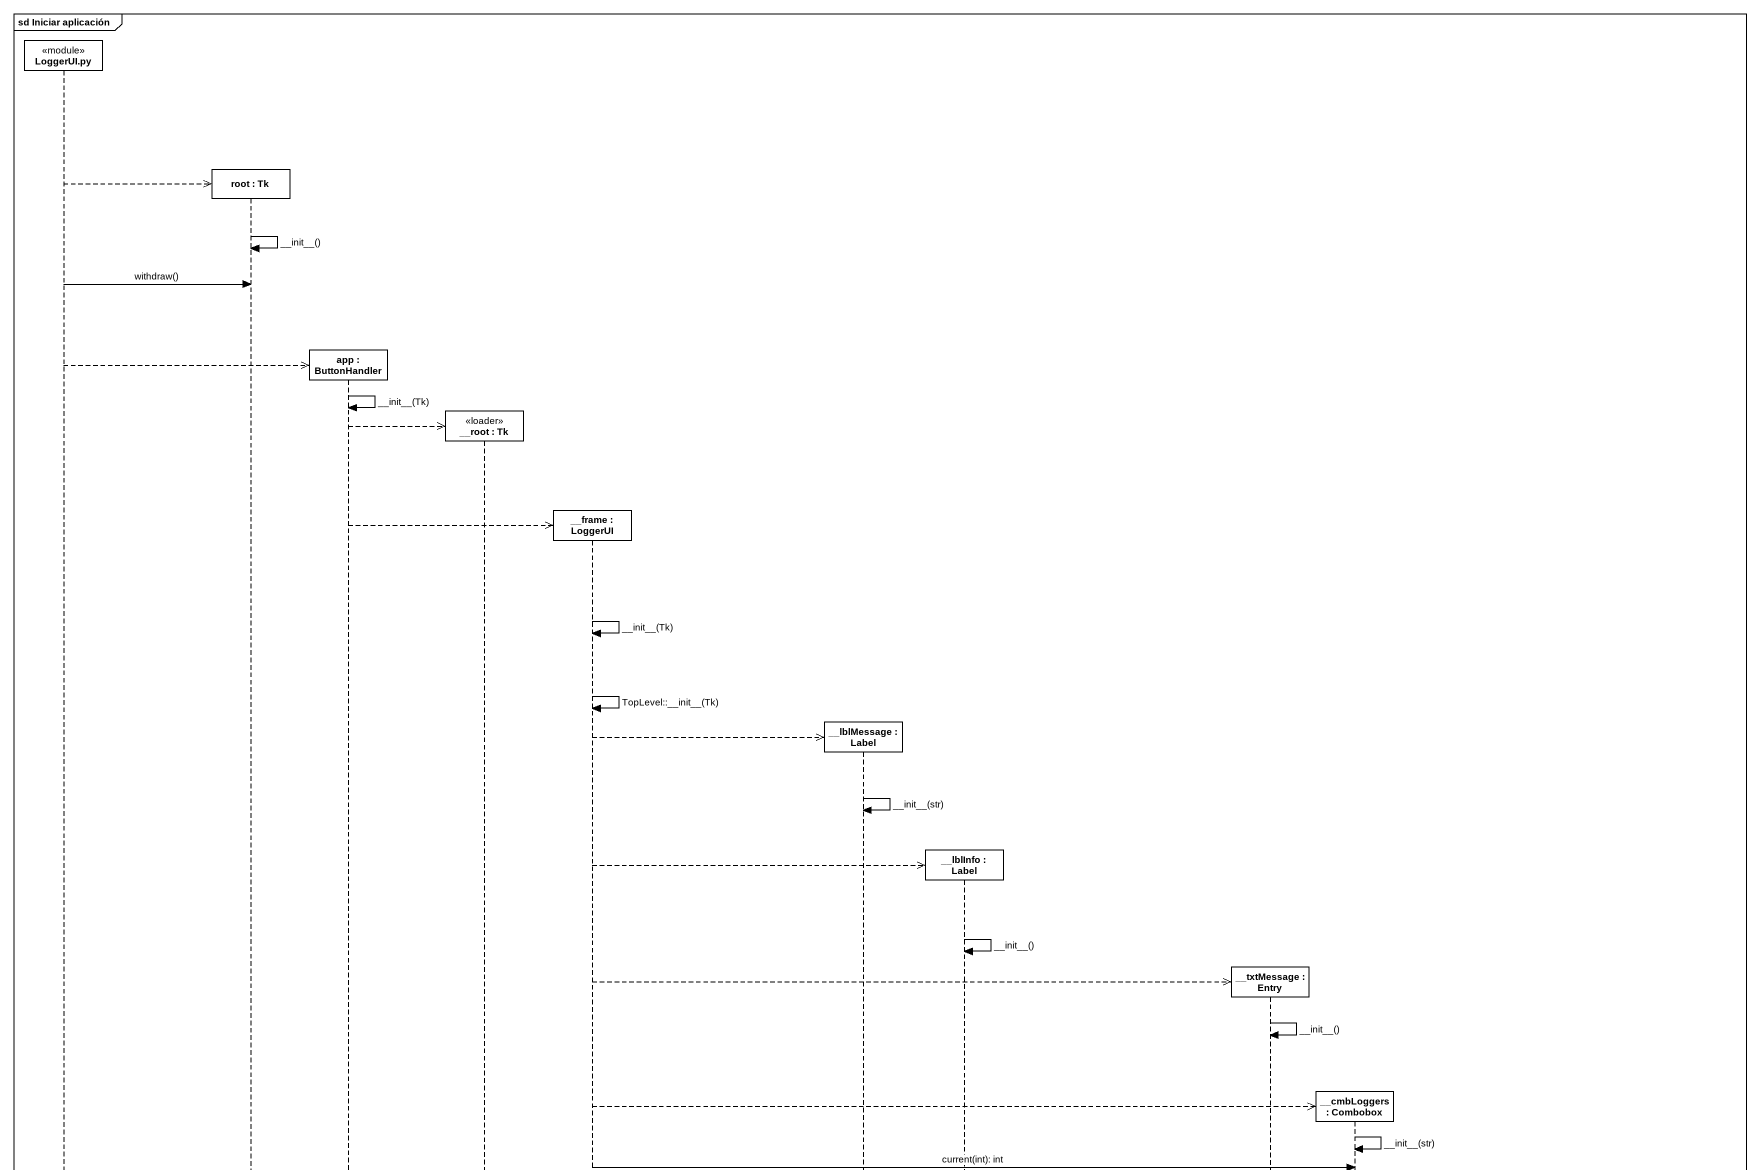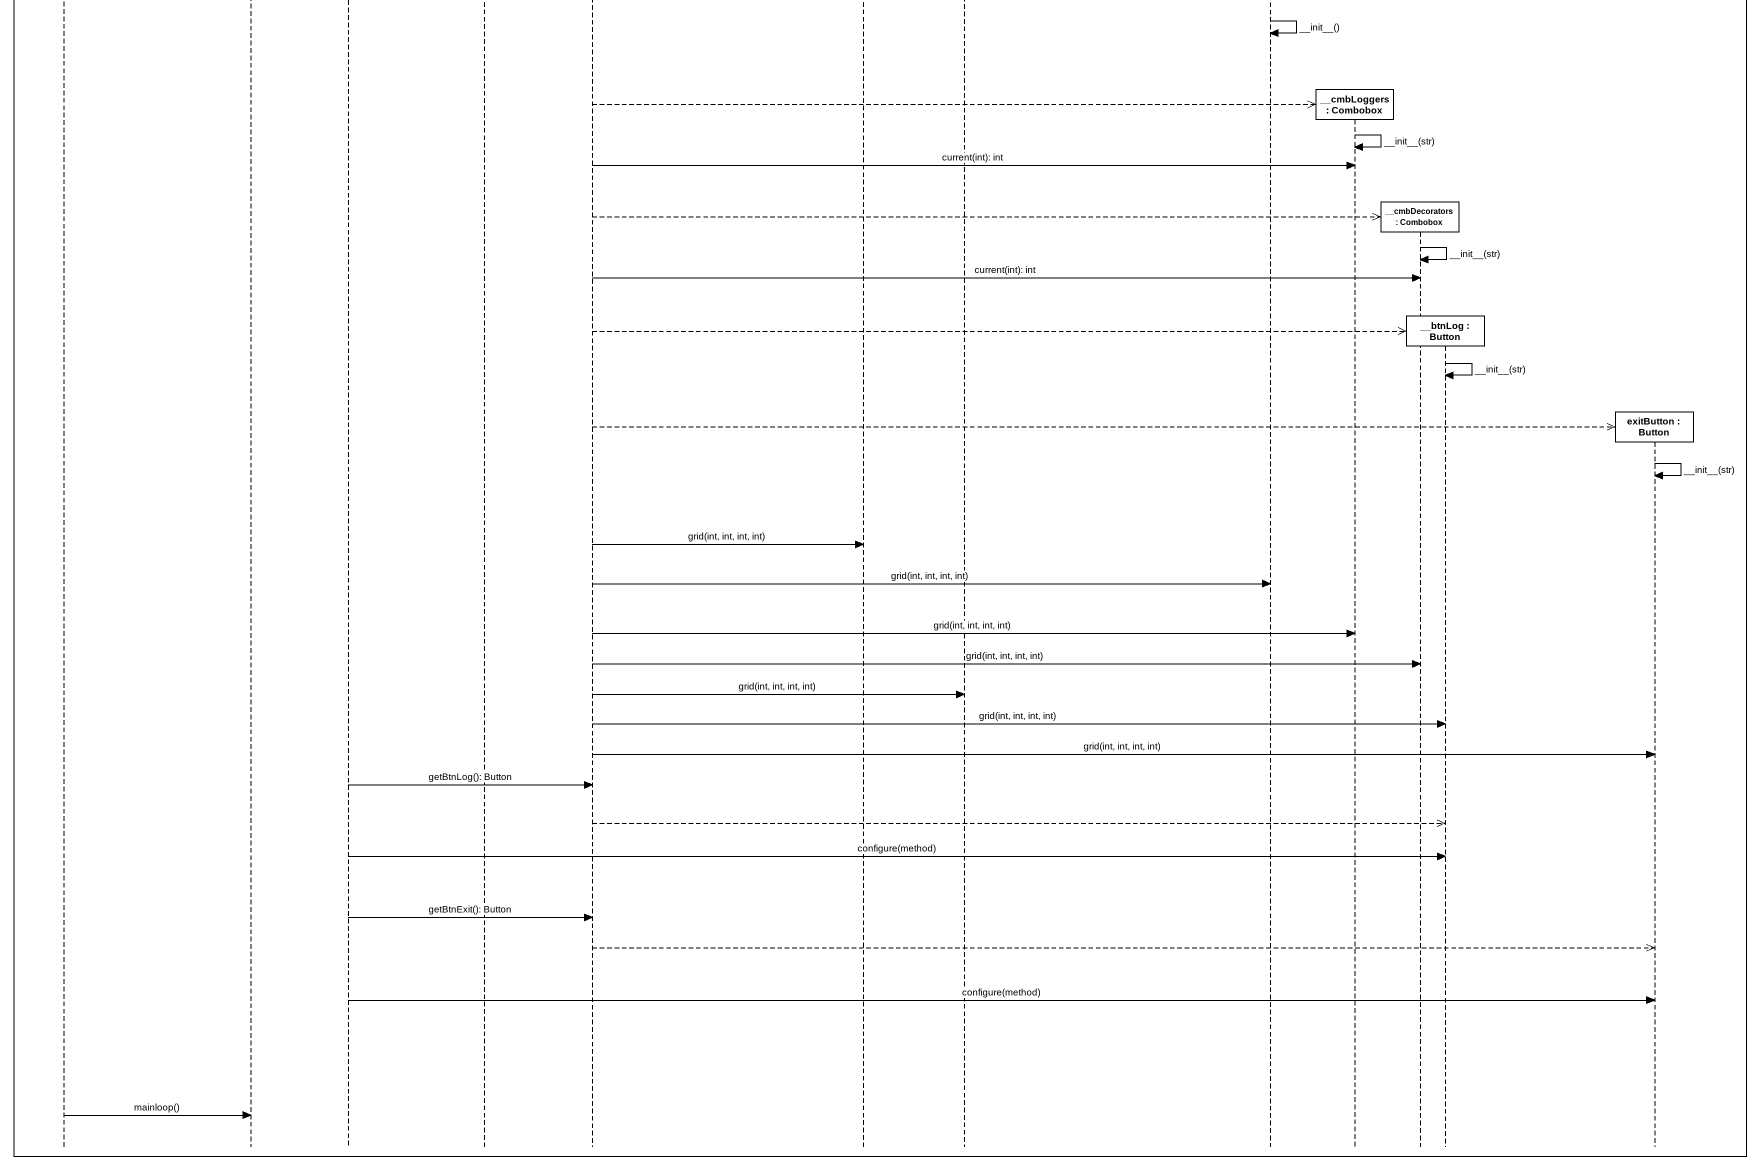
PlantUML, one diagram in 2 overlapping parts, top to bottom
@startuml
mainframe sd Iniciar aplicación
hide footbox
participant "LoggerUI.py" as LoggerUI_py <<module>>
participant "root : Tk" as root
participant "app : ButtonHandler" as app
participant "__root : Tk" as root_2 <<loader>>
participant "__frame : LoggerUI" as frame_
participant "__lblMessage : Label" as lblMessage
participant "__lblInfo : Label" as lblInfo
participant "__txtMessage : Entry" as txtMessage
participant "__cmbLoggers : Combobox" as cmbLoggers
participant "__cmbDecorators : Combobox" as cmbDecorators
participant "__btnLog : Button" as btnLog
participant "exitButton : Button" as exitButton

LoggerUI_py -->> root **
root -> root : ~__init~__()
LoggerUI_py -> root : withdraw()
LoggerUI_py -->> app **
app -> app : ~__init~__(Tk)
app -->> root_2 **
app -->> frame_ **
frame_ -> frame_ : ~__init~__(Tk)
frame_ -> frame_ : TopLevel::~__init~__(Tk)
frame_ -->> lblMessage **
lblMessage -> lblMessage : ~__init~__(str)
frame_ -->> lblInfo **
lblInfo -> lblInfo : ~__init~__()
frame_ -->> txtMessage **
txtMessage -> txtMessage : ~__init~__()
frame_ -->> cmbLoggers **
cmbLoggers -> cmbLoggers : ~__init~__(str)
frame_ -> cmbLoggers : current(int): int
frame_ -->> cmbDecorators **
cmbDecorators -> cmbDecorators : ~__init~__(str)
frame_ -> cmbDecorators : current(int): int
frame_ -->> btnLog **
btnLog -> btnLog : ~__init~__(str)
frame_ -->> exitButton **
exitButton -> exitButton : ~__init~__(str)
frame_ -> lblMessage : grid(int, int, int, int)
frame_ -> txtMessage : grid(int, int, int, int)
frame_ -> cmbLoggers : grid(int, int, int, int)
frame_ -> cmbDecorators : grid(int, int, int, int)
frame_ -> lblInfo : grid(int, int, int, int)
frame_ -> btnLog : grid(int, int, int, int)
frame_ -> exitButton : grid(int, int, int, int)
app -> frame_ : getBtnLog(): Button
frame_ -->> btnLog
app -> btnLog : configure(method)
app -> frame_ : getBtnExit(): Button
frame_ -->> exitButton
app -> exitButton : configure(method)
LoggerUI_py -> root : mainloop()
@enduml
